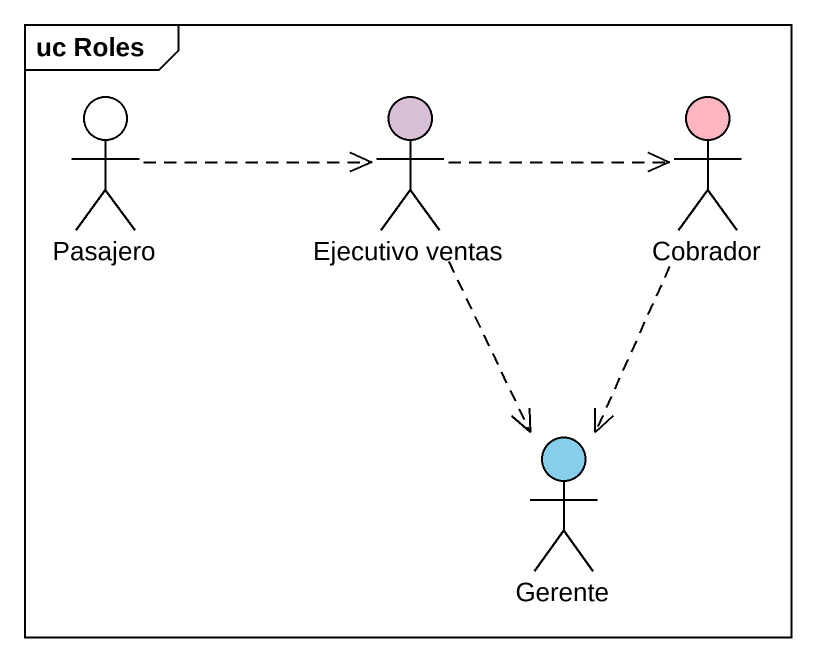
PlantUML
@startuml
mainframe uc Roles
actor Pasajero
actor "Ejecutivo ventas" as Ejecutivo_ventas #D8BFD8
actor Cobrador #FFB6C1
actor Gerente #87CEEB
Pasajero .right.> Ejecutivo_ventas
Ejecutivo_ventas .right.> Cobrador
Ejecutivo_ventas ..> Gerente
Cobrador ..> Gerente
@enduml
